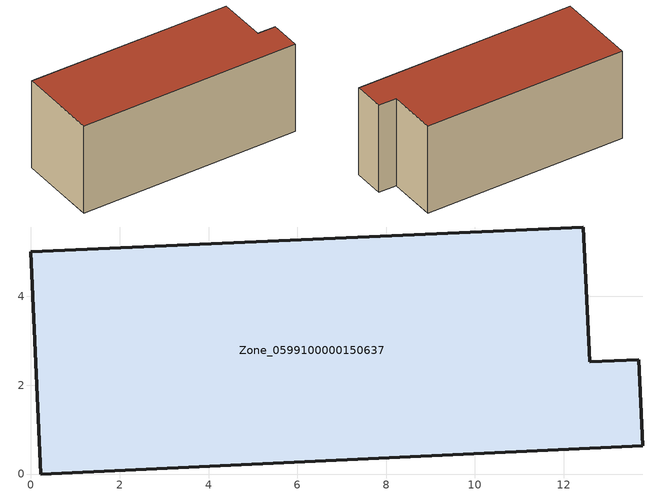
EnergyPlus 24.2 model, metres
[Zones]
Zone_0599100000150637
 floor ground (C_G): 0.22,0 0,5.01 12.45,5.56 12.59,2.52 13.69,2.58 13.78,0.63 z0
 wall outside (C_F): 12.59,2.52 12.45,5.56 0,5.01 0.22,0 13.78,0.63 13.69,2.58 12.59,2.52 z0:5.66
 roof outside (C_R): 13.78,0.63 13.69,2.58 12.59,2.52 12.45,5.56 0,5.01 0.22,0 z5.66
[BUILDING]
Pand.0599100000150637: North Axis=0; Terrain=City; Loads Convergence Tolerance Value=0.04; Temperature Convergence Tolerance Value=0.4; Solar Distribution=FullExterior; Maximum Number of Warmup Days=25; Minimum Number of Warmup Days=1
[Site:Location]
Rotterdam.The.Hague.AP_ZH_NLD Design_Conditions: Latitude=51.96; Longitude=4.45; Time Zone=1; Elevation=-4.5
[SITE:GROUNDTEMPERATURE:BUILDINGSURFACE]
18, 18, 18, 18, 18, 18, 18, 18, 18, 18, 18, 18
[MATERIAL] Thermal Absorptance=0.9; Solar Absorptance=0.7; Visible Absorptance=0.7
Name | Roughness | Thickness | Conductivity | Density | Specific Heat
G.TC.1946-1964 | MediumSmooth | 0.15 | 1 | 540 | 1210
F.TC.1946-1964 | Rough | 0.3 | 0.857143 | 1920 | 840
R.TC.1946-1964 | MediumRough | 0.2 | 0.235294 | 1500 | 1000
[CONSTRUCTION]
C_G: G.TC.1946-1964
C_F: F.TC.1946-1964
C_R: R.TC.1946-1964
[ZONE]
Zone_0599100000150637: Type=1; Multiplier=1; Ceiling Height=Autocalculate; Volume=Autocalculate; Floor Area=autocalculate; Part of Total Floor Area=Yes
[ZONEINFILTRATION:DESIGNFLOWRATE]
Infil_Zone_0599100000150637: Zone or ZoneList or Space or SpaceList=Zone_0599100000150637; Schedule=AlwaysOn; Design Flow Rate Calculation Method=Flow/Area; Flow Rate per Floor Area=0.003; Constant Term Coefficient=1; Temperature Term Coefficient=0; Velocity Term Coefficient=0; Velocity Squared Term Coefficient=0
[HVACTEMPLATE:ZONE:IDEALLOADSAIRSYSTEM]
Zone_0599100000150637: Maximum Heating Supply Air Temperature=50; Minimum Cooling Supply Air Temperature=13; Maximum Heating Supply Air Humidity Ratio=0.0156; Minimum Cooling Supply Air Humidity Ratio=0.0077; Heating Limit=NoLimit; Cooling Limit=NoLimit; Dehumidification Control Type=ConstantSensibleHeatRatio; Cooling Sensible Heat Ratio=0.7; Dehumidification Setpoint=60; Humidification Control Type=None; Humidification Setpoint=30; Outdoor Air Method=None; Outdoor Air Flow Rate per Person=0.00944; Outdoor Air Flow Rate per Zone Floor Area=0; Outdoor Air Flow Rate per Zone=0; Demand Controlled Ventilation Type=None; Outdoor Air Economizer Type=NoEconomizer; Heat Recovery Type=None; Sensible Heat Recovery Effectiveness=0.7; Latent Heat Recovery Effectiveness=0.65
[ZONECONTROL:THERMOSTAT]
ThermostatControl_Zone_0599100000150637: Zone or ZoneList=Zone_0599100000150637; Control Type Schedule=DualSetpointControlType; Control 1=Thermostat_Zone_0599100000150637; Temperature Difference Between Cutout And Setpoint=0
[THERMOSTATSETPOINT:DUALSETPOINT]
Thermostat_Zone_0599100000150637: Heating Setpoint Temperature Schedule=HeatingSetpoint_Zone_0599100000150637; Cooling Setpoint Temperature Schedule=CoolingSetpoint_Zone_0599100000150637
[SCHEDULE:COMPACT]
HeatingSetpoint_Zone_0599100000150637: Through: 12/31, For: AllDays, Until: 24:00, 21
CoolingSetpoint_Zone_0599100000150637: Through: 12/31, For: AllDays, Until: 24:00, 24
DualSetpointControlType: Through: 12/31, For: AllDays, Until: 24:00, 4
AlwaysOn: Through: 12/31, For: AllDays, Until: 24:00, 1
